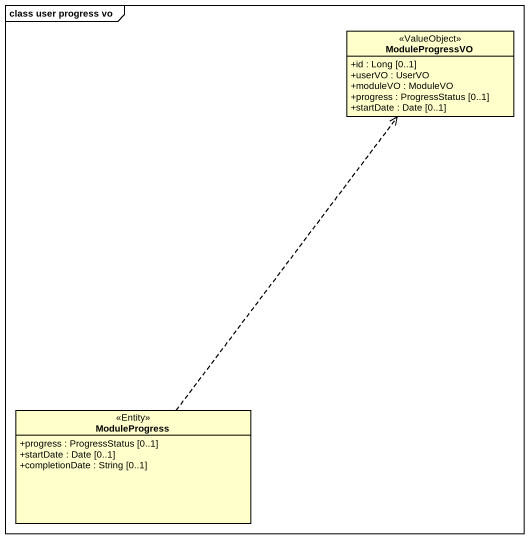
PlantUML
@startuml
mainframe class user progress vo
hide circle
hide empty members
skinparam classAttributeIconSize 0
class ModuleProgressVO <<ValueObject>> {
  +id : Long [0..1]
  +userVO : UserVO
  +moduleVO : ModuleVO
  +progress : ProgressStatus [0..1]
  +startDate : Date [0..1]
}
class ModuleProgress <<Entity>> {
  +progress : ProgressStatus [0..1]
  +startDate : Date [0..1]
  +completionDate : String [0..1]
}
ModuleProgress .up.> ModuleProgressVO
@enduml
